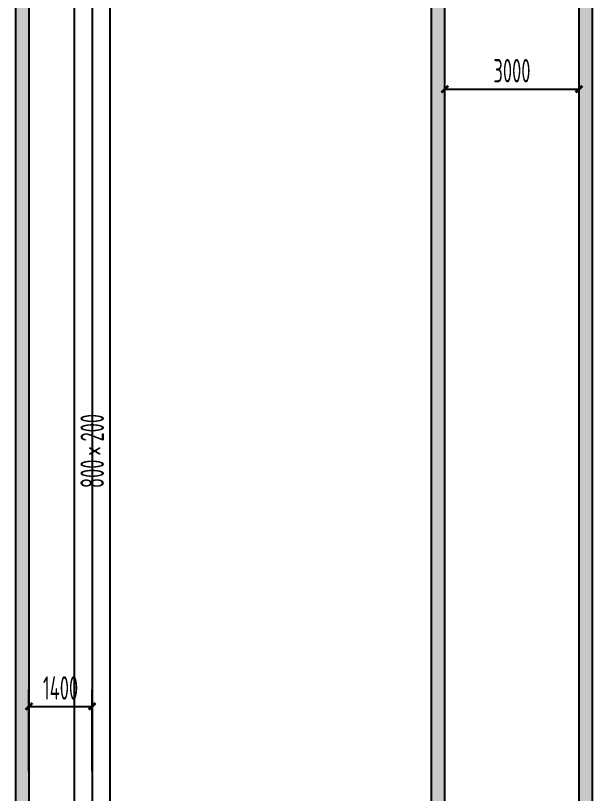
# Model space of a CAD drawing. Extents: x -20827274 to 1300756471, y -549375 to 3431892.
# Drawn here: x -86433 to -73533, y -147182 to -129776 of the extents above; entities that cross this region are included whole.
import ezdxf

# ---------------------------------------------------------------- set-up
doc = ezdxf.new("R2010")
doc.units = 0
doc.header["$LTSCALE"] = 10
doc.linetypes.add('CENTER2', pattern=[1.125, 0.75, -0.125, 0.125, -0.125])
doc.linetypes.add('暖附图底图$0$DASH', pattern=[0.35, 0.25, -0.1])
for name, color, linetype in [('1-zs', 3, 'Continuous'), ('DUCT-排烟中心线', 5, 'CENTER2'), ('DUCT-排烟标注', 3, 'Continuous'), ('DUCT-排烟管', 2, 'Continuous'), ('H-TH_DIM', 3, 'Continuous'), ('暖附图底图$0$1-标注暖通', 8, 'Continuous'), ('暖附图底图$0$A-WALL', 8, 'Continuous'), ('暖附图底图$0$PUB_HATCH', 8, 'Continuous'), ('暖附图底图$0$WALL-C', 8, 'Continuous')]:
    doc.layers.add(name, color=color, linetype=linetype)
doc.layers.add('暖附图底图$0$地下二层$0$A-PUB_HATCH', color=8, linetype='Continuous', lineweight=0)
doc.styles.add('8B2_02', font='tssdeng.shx', dxfattribs={"width": 0.6, "bigfont": 'TSSDCHN.shx'})
doc.styles.add('8B2_02_T3', font='tssdeng.shx', dxfattribs={"width": 0.6, "bigfont": 'TSSDCHN.shx'})
doc.dimstyles.new('_TCH_ARCH&&150', dxfattribs={"dimtxt": 525, "dimasz": 150, "dimexe": 375, "dimexo": 450, "dimgap": 150, "dimtad": 1, "dimdec": 0, "dimrnd": 50, "dimzin": 0, "dimdsep": 46, "dimtxsty": '8B2_02_T3', "dimblk": 'ARCHTICK', "dimcen": 0.09, "dimclrt": 7, "dimazin": 2, "dimtfac": 1, "dimtdec": 0, "dimtix": 1, "dimtmove": 2, "dimatfit": 3, "dimfxl": 0, "dimtolj": 1, "dimtzin": 0, "dimarcsym": 0})

# ---------------------------------------------------------------- blocks, each defined once
blk = doc.blocks.new('暖附图底图$0$AFSFCS')
at = {"layer": '暖附图底图$0$PUB_HATCH'}
blk.add_hatch(color=256, dxfattribs=at).paths.add_polyline_path([(-86433.4, -162210.4), (-86133.4, -162210.4), (-86133.4, -117835.4), (-86433.4, -117835.4)])
at = {"layer": '暖附图底图$0$地下二层$0$A-PUB_HATCH'}
for points in [[(-77133.6, -162210.4), (-76833.6, -162210.4), (-76833.6, -122535.4), (-77133.6, -122535.4)], [(-73833.4, -162210.4), (-73533.4, -162210.4), (-73533.4, -122535.4), (-73833.4, -122835.4)]]:
    blk.add_hatch(color=256, dxfattribs=at).paths.add_polyline_path(points)
at = {"layer": '暖附图底图$0$A-WALL'}
for p, q in [((-77133.6, -162210.4), (-77133.6, -122535.4)), ((-76833.6, -162210.4), (-76833.6, -122535.4)), ((-73533.4, -162210.4), (-73533.4, -122535.4)), ((-73833.4, -162210.4), (-73833.4, -122835.4))]:
    blk.add_line(p, q, dxfattribs=at)
at = {"layer": '暖附图底图$0$WALL-C'}
for p, q in [((-86433.4, -117835.4), (-86433.4, -162210.4)), ((-86133.4, -117835.4), (-86133.4, -162210.4))]:
    blk.add_line(p, q, dxfattribs=at)
blk = doc.blocks.new('暖附图底图')
at = {"layer": '暖附图底图$0$1-标注暖通', "linetype": '暖附图底图$0$DASH'}
blk.add_blockref('暖附图底图$0$AFSFCS', (500000, 0), dxfattribs=at)
blk = doc.blocks.new('_ArchTick')
at = {"color": 0, "linetype": 'ByBlock', "const_width": 0.4}
blk.add_lwpolyline([(-0.5, -0.5), (0.5, 0.5)], dxfattribs=at)
blk = doc.blocks.new('*D1120')
at = {"layer": 'Defpoints', "color": 0, "transparency": 16777216}
for p in [(-73833, -131423), (-76834, -134393), (-73833, -134393)]:
    blk.add_point(p, dxfattribs=at)
at = {"layer": 'H-TH_DIM', "color": 0, "lineweight": -2, "transparency": 16777216}
for p, q in [((-76834, -133943), (-76834, -131048)), ((-73833, -133943), (-73833, -131048)), ((-76834, -131423), (-73833, -131423))]:
    blk.add_line(p, q, dxfattribs=at)
at = {"layer": 'H-TH_DIM', "color": 0, "lineweight": -2, "transparency": 16777216, "xscale": 150, "yscale": 150, "zscale": 150, "rotation": 180}
blk.add_blockref('_ArchTick', (-76834, -131423), dxfattribs=at)
at = {"layer": 'H-TH_DIM', "color": 0, "lineweight": -2, "transparency": 16777216, "xscale": 150, "yscale": 150, "zscale": 150}
blk.add_blockref('_ArchTick', (-73833, -131423), dxfattribs=at)
at = {"layer": 'H-TH_DIM', "color": 7, "transparency": 16777216, "insert": (-75333, -131010), "char_height": 525, "attachment_point": 5, "style": '8B2_02_T3'}
blk.add_mtext('\\A1;3000', dxfattribs=at)
blk = doc.blocks.new('*D1121')
at = {"layer": 'Defpoints', "color": 0, "transparency": 16777216}
for p in [(-84720, -145234), (-86133, -147136), (-84720, -147136)]:
    blk.add_point(p, dxfattribs=at)
at = {"layer": 'H-TH_DIM', "color": 0, "lineweight": -2, "transparency": 16777216}
for p, q in [((-86133, -146686), (-86133, -144859)), ((-84720, -146686), (-84720, -144859)), ((-86133, -145234), (-84720, -145234))]:
    blk.add_line(p, q, dxfattribs=at)
at = {"layer": 'H-TH_DIM', "color": 0, "lineweight": -2, "transparency": 16777216, "xscale": 150, "yscale": 150, "zscale": 150, "rotation": 180}
blk.add_blockref('_ArchTick', (-86133, -145234), dxfattribs=at)
at = {"layer": 'H-TH_DIM', "color": 0, "lineweight": -2, "transparency": 16777216, "xscale": 150, "yscale": 150, "zscale": 150}
blk.add_blockref('_ArchTick', (-84720, -145234), dxfattribs=at)
at = {"layer": 'H-TH_DIM', "color": 7, "transparency": 16777216, "insert": (-85427, -144822), "char_height": 525, "attachment_point": 5, "style": '8B2_02_T3'}
blk.add_mtext('\\A1;1400', dxfattribs=at)

msp = doc.modelspace()

# ---------------------------------------------------------------- linework, layer by layer
at = {"layer": 'DUCT-排烟中心线'}
msp.add_line((-84719.7, -109195.9), (-84719.7, -164964.4), dxfattribs=at)
at = {"layer": 'DUCT-排烟管'}
for p, q in [((-85119.7, -108304.1), (-85119.7, -164964.4)), ((-84319.7, -164964.4), (-84319.7, -108304.1))]:
    msp.add_line(p, q, dxfattribs=at)

# ---------------------------------------------------------------- block references
at = {"layer": '1-zs'}
msp.add_blockref('暖附图底图', (-500000, 0), dxfattribs=at)

# ---------------------------------------------------------------- texts
at = {"layer": 'DUCT-排烟标注', "style": '8B2_02', "width": 0.6}
for s, p in [('200', (-84457.2, -139307.3, 500)), ('×', (-84457.2, -139622.3, 500)), ('800', (-84457.2, -140349.2, 500))]:
    msp.add_text(s, height=525, rotation=90, dxfattribs=at).set_placement(p)

# ---------------------------------------------------------------- dimensions: what is measured, and where the dimension line sits
at = {"layer": 'H-TH_DIM', "color": 1}
for p1, p2, distance, picture, middle in [((-76833.6, -134392.8), (-73833.4, -134392.8), 2970, '*D1120', (-75333.5, -131010.3)), ((-86133.4, -147135.6), (-84719.7, -147135.6), 1901.2, '*D1121', (-85426.5, -144821.9))]:
    dim = msp.add_aligned_dim(p1=p1, p2=p2, distance=distance, dimstyle='_TCH_ARCH&&150', dxfattribs=at)
    dim.commit()
    dim.dimension.update_dxf_attribs({"geometry": picture, "text_midpoint": middle})

doc.saveas('drawing.dxf')
